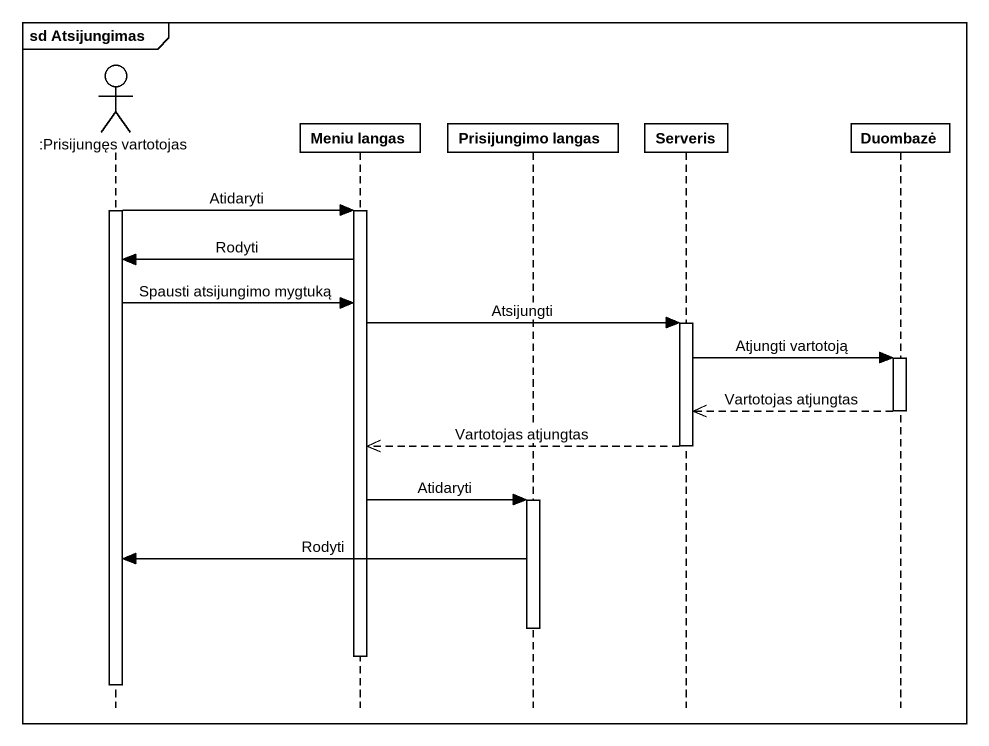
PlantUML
@startuml
mainframe sd Atsijungimas
hide footbox
actor ":Prisijungęs vartotojas" as Prisijungęs_vartotojas
participant "Meniu langas" as Meniu_langas
participant "Prisijungimo langas" as Prisijungimo_langas
participant Serveris
participant Duombazė

activate Prisijungęs_vartotojas
Prisijungęs_vartotojas -> Meniu_langas : Atidaryti
activate Meniu_langas
Meniu_langas -> Prisijungęs_vartotojas : Rodyti
Prisijungęs_vartotojas -> Meniu_langas : Spausti atsijungimo mygtuką
Meniu_langas -> Serveris : Atsijungti
activate Serveris
Serveris -> Duombazė : Atjungti vartotoją
activate Duombazė
Duombazė -->> Serveris : Vartotojas atjungtas
deactivate Duombazė
Serveris -->> Meniu_langas : Vartotojas atjungtas
deactivate Serveris
Meniu_langas -> Prisijungimo_langas : Atidaryti
activate Prisijungimo_langas
Prisijungimo_langas -> Prisijungęs_vartotojas : Rodyti
deactivate Prisijungimo_langas
deactivate Meniu_langas
deactivate Prisijungęs_vartotojas
@enduml
